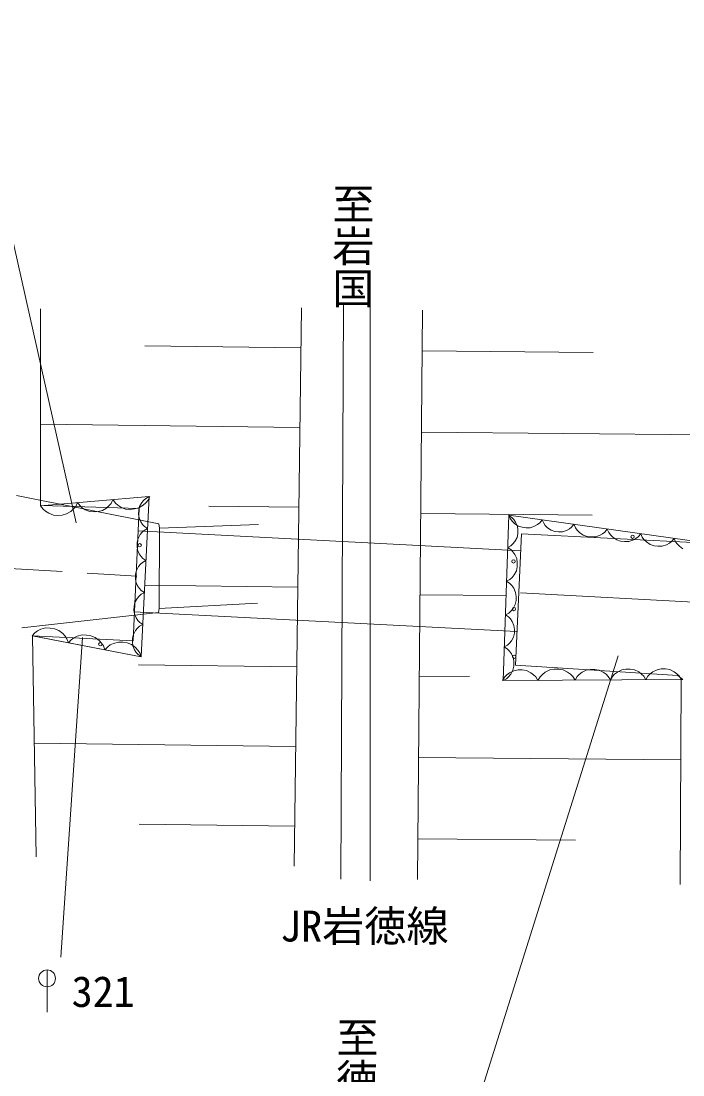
# Model space of a CAD drawing. Units: millimetres, scale not verified. Extents: x 40000 to 680000, y 20000 to 380000.
# Drawn here: x 276400 to 315660, y 260592 to 323106 of the extents above; entities that cross this region are included whole.
import ezdxf
from ezdxf.enums import TextEntityAlignment as Align

# ---------------------------------------------------------------- set-up
doc = ezdxf.new("R2010")
doc.units = ezdxf.units.MM
doc.header["$LTSCALE"] = 1000
doc.linetypes.add('CHAIN', pattern=[18.5, 12, -1.5, 3.5, -1.5])
for name, color, linetype, lineweight in [('M-BGD', 7, 'Continuous', 13), ('M-BMK', 2, 'CHAIN', 13), ('M-STR-HTXT', 7, 'Continuous', 13), ('M-STR-STRC', 7, 'Continuous', 13)]:
    doc.layers.add(name, color=color, linetype=linetype, lineweight=lineweight)
doc.layers.add('M-BGD-HTXT', color=7, linetype='Continuous')
doc.styles.add('@ＭＳ ゴシック', font='')
doc.styles.add('ＭＳ ゴシック', font='')
doc.styles.get('@ＭＳ ゴシック').set_extended_font_data('@MS Gothic')
doc.styles.get('ＭＳ ゴシック').set_extended_font_data('MS Gothic')

msp = doc.modelspace()

# ---------------------------------------------------------------- linework, layer by layer
at = {"layer": 'M-BGD'}
for p, q in [((277561, 294354), (277559, 306037)), ((293028, 306092), (292592, 272975)), ((295370, 272212), (295533, 306255)), ((297113, 306310), (297113, 272103)), ((299915, 272192), (300209, 305949)), ((292997, 303727), (283734, 303848)), ((300188, 303538), (310327, 303450)), ((292934, 298996), (277560, 299198)), ((300146, 298716), (317073, 298568)), ((284575, 293284), (276124, 294971)), ((277561, 294354), (283991, 294898)), ((283991, 294898), (277561, 294354)), ((279640, 294309), (279753, 294539)), ((279753, 294539), (279896, 294341)), ((281622, 294360), (281737, 294497)), ((281737, 294497), (281845, 294716)), ((281845, 294716), (281995, 294508)), ((281995, 294508), (282138, 294388)), ((283555, 294539), (283430, 294317)), ((283991, 294898), (283528, 285383)), ((283528, 285383), (283991, 294898)), ((283677, 294685), (283555, 294539)), ((283639, 294383), (283804, 294529)), ((283796, 294793), (283677, 294685)), ((283991, 294898), (283796, 294793)), ((283804, 294529), (283924, 294672)), ((283924, 294672), (284037, 294902)), ((277621, 294374), (277561, 294354)), ((277561, 294354), (277711, 294146)), ((283407, 294192), (277621, 294374)), ((277711, 294146), (277853, 294025)), ((277853, 294025), (278040, 293909)), ((278040, 293909), (278314, 293799)), ((278844, 293800), (279103, 293866)), ((279103, 293866), (279355, 294020)), ((279355, 294020), (279519, 294166)), ((279519, 294166), (279640, 294309)), ((279896, 294341), (280032, 294226)), ((280032, 294226), (280210, 294114)), ((280210, 294114), (280472, 294010)), ((280472, 294010), (280726, 293989)), ((280726, 293989), (280977, 294011)), ((280977, 294011), (281225, 294074)), ((281225, 294074), (281465, 294221)), ((281465, 294221), (281622, 294360)), ((282138, 294388), (282324, 294271)), ((282324, 294271), (282598, 294162)), ((282598, 294162), (282865, 294140)), ((282865, 294140), (283128, 294163)), ((283044, 286351), (283407, 294192)), ((283128, 294163), (283387, 294229)), ((283381, 294091), (283370, 293863)), ((283370, 293863), (283397, 293634)), ((283430, 294317), (283381, 294091)), ((283387, 294229), (283639, 294383)), ((292872, 294264), (287528, 294335)), ((300104, 293893), (310278, 293804)), ((278314, 293799), (278581, 293778)), ((278581, 293778), (278844, 293800)), ((283397, 293634), (283500, 293400)), ((283500, 293400), (283606, 293243)), ((283606, 293243), (283715, 293124)), ((284613, 293019), (284575, 293284)), ((284613, 293019), (290481, 293239)), ((304994, 283980), (305333, 293794)), ((305333, 293794), (304994, 283980)), ((305518, 293653), (305332, 293773)), ((305333, 293794), (317057, 292151)), ((305333, 293794), (305424, 293580)), ((317057, 292151), (305333, 293794)), ((305424, 293580), (305526, 293444)), ((305628, 293535), (305518, 293653)), ((305526, 293444), (305668, 293303)), ((305737, 293379), (305628, 293535)), ((305668, 293303), (305889, 293151)), ((305843, 293147), (305737, 293379)), ((306856, 293137), (307031, 293233)), ((307031, 293233), (307167, 293335)), ((307167, 293335), (307313, 293517)), ((307313, 293517), (307400, 293313)), ((307400, 293313), (307497, 293184)), ((309055, 293081), (309195, 293253)), ((309195, 293253), (309286, 293038)), ((283463, 292641), (283338, 292419)), ((283345, 292862), (306036, 291689)), ((283584, 292788), (283463, 292641)), ((283703, 292896), (283584, 292788)), ((283899, 293000), (283703, 292896)), ((283715, 293124), (283899, 293000)), ((284600, 288258), (284613, 293019)), ((306082, 292682), (305720, 284899)), ((305819, 292464), (305865, 292690)), ((305873, 292918), (305843, 293147)), ((305865, 292690), (305873, 292918)), ((305889, 293151), (306121, 293078)), ((317033, 292127), (306082, 292682)), ((306121, 293078), (306359, 293045)), ((306359, 293045), (306602, 293051)), ((306602, 293051), (306856, 293137)), ((307497, 293184), (307631, 293050)), ((307631, 293050), (307841, 292906)), ((307841, 292906), (308062, 292836)), ((308062, 292836), (308288, 292805)), ((308288, 292805), (308519, 292811)), ((308519, 292811), (308760, 292892)), ((308760, 292892), (308927, 292984)), ((308927, 292984), (309055, 293081)), ((309286, 293038), (309388, 292903)), ((309388, 292903), (309530, 292762)), ((309530, 292762), (309751, 292610)), ((309751, 292610), (309983, 292537)), ((310464, 292510), (310718, 292595)), ((310718, 292595), (310893, 292692)), ((310893, 292692), (311029, 292794)), ((311029, 292794), (311175, 292975)), ((311175, 292975), (311266, 292761)), ((311266, 292761), (311368, 292625)), ((311368, 292625), (311510, 292484)), ((313009, 292516), (313156, 292698)), ((313156, 292698), (313247, 292483)), ((283289, 292193), (283278, 291966)), ((283278, 291966), (283305, 291736)), ((283338, 292419), (283289, 292193)), ((305267, 291875), (305460, 291982)), ((305460, 291982), (305578, 292092)), ((305578, 292092), (305697, 292240)), ((305697, 292240), (305819, 292464)), ((309983, 292537), (310220, 292503)), ((310220, 292503), (310464, 292510)), ((311510, 292484), (311731, 292332)), ((311731, 292332), (311963, 292259)), ((311963, 292259), (312201, 292226)), ((312201, 292226), (312444, 292232)), ((312444, 292232), (312698, 292318)), ((312698, 292318), (312873, 292414)), ((312873, 292414), (313009, 292516)), ((313247, 292483), (313349, 292348)), ((313349, 292348), (313491, 292206)), ((313491, 292206), (313712, 292054)), ((313712, 292054), (313944, 291981)), ((313944, 291981), (314181, 291948)), ((314181, 291948), (314425, 291954)), ((314425, 291954), (314679, 292040)), ((314679, 292040), (314854, 292137)), ((314854, 292137), (314989, 292239)), ((314989, 292239), (315136, 292420)), ((315136, 292420), (315223, 292216)), ((315223, 292216), (315320, 292087)), ((315320, 292087), (315454, 291953)), ((315454, 291953), (315664, 291809)), ((283305, 291736), (283407, 291503)), ((283407, 291503), (283514, 291345)), ((283514, 291345), (283622, 291226)), ((305462, 291748), (305267, 291875)), ((305578, 291624), (305462, 291748)), ((305693, 291460), (305578, 291624)), ((305804, 291216), (305693, 291460)), ((283370, 290744), (283245, 290522)), ((283492, 290890), (283370, 290744)), ((283611, 290998), (283492, 290890)), ((283806, 291103), (283611, 290998)), ((283622, 291226), (283806, 291103)), ((305779, 290496), (305828, 290735)), ((305836, 290975), (305804, 291216)), ((305828, 290735), (305836, 290975)), ((283196, 290296), (283185, 290068)), ((283185, 290068), (283212, 289838)), ((283245, 290522), (283196, 290296)), ((305402, 289989), (305526, 290105)), ((305526, 290105), (305651, 290261)), ((305651, 290261), (305779, 290496)), ((283212, 289838), (283315, 289605)), ((283315, 289605), (283421, 289448)), ((283421, 289448), (283530, 289328)), ((292810, 289533), (283736, 289653)), ((305198, 289876), (305402, 289989)), ((305393, 289749), (305198, 289876)), ((305509, 289625), (305393, 289749)), ((305624, 289461), (305509, 289625)), ((305735, 289217), (305624, 289461)), ((283278, 288846), (283153, 288624)), ((283399, 288992), (283278, 288846)), ((283519, 289101), (283399, 288992)), ((283714, 289205), (283519, 289101)), ((283530, 289328), (283714, 289205)), ((300062, 289071), (305168, 289026)), ((305767, 288976), (305735, 289217)), ((305759, 288736), (305767, 288976)), ((283104, 288398), (283093, 288170)), ((283153, 288624), (283104, 288398)), ((284545, 288015), (284600, 288258)), ((284600, 288258), (290415, 288577)), ((305457, 288106), (305582, 288262)), ((305582, 288262), (305710, 288498)), ((305710, 288498), (305759, 288736)), ((276435, 287122), (284545, 288015)), ((283093, 288170), (283120, 287941)), ((283097, 288068), (305788, 286896)), ((283120, 287941), (283222, 287708)), ((283222, 287708), (283329, 287550)), ((305129, 287877), (305333, 287990)), ((305315, 287757), (305129, 287877)), ((305425, 287639), (305315, 287757)), ((305333, 287990), (305457, 288106)), ((305533, 287483), (305425, 287639)), ((277572, 287026), (277374, 286930)), ((277856, 287106), (277572, 287026)), ((278123, 287099), (277856, 287106)), ((278383, 287049), (278123, 287099)), ((278633, 286956), (278383, 287049)), ((278868, 286776), (278633, 286956)), ((283185, 286949), (283060, 286726)), ((283307, 287095), (283185, 286949)), ((283426, 287203), (283307, 287095)), ((283329, 287550), (283437, 287431)), ((283621, 287308), (283426, 287203)), ((283437, 287431), (283621, 287308)), ((305639, 287252), (305533, 287483)), ((305670, 287022), (305639, 287252)), ((305662, 286795), (305670, 287022)), ((277219, 286826), (277048, 286635)), ((283528, 285383), (277057, 286633)), ((277057, 286633), (277077, 286633)), ((277286, 273519), (277077, 286633)), ((277077, 286633), (283528, 285383)), ((277077, 286633), (283044, 286351)), ((277374, 286930), (277219, 286826)), ((279015, 286613), (278868, 286776)), ((279120, 286459), (279015, 286613)), ((279208, 286218), (279120, 286459)), ((279379, 286409), (279208, 286218)), ((279534, 286513), (279379, 286409)), ((279732, 286609), (279534, 286513)), ((280016, 286689), (279732, 286609)), ((280283, 286682), (280016, 286689)), ((280543, 286632), (280283, 286682)), ((280793, 286539), (280543, 286632)), ((281028, 286359), (280793, 286539)), ((281175, 286196), (281028, 286359)), ((283011, 286501), (283000, 286273)), ((283060, 286726), (283011, 286501)), ((305375, 286196), (305494, 286344)), ((305494, 286344), (305616, 286568)), ((305616, 286568), (305662, 286795)), ((281280, 286041), (281175, 286196)), ((281368, 285800), (281280, 286041)), ((281539, 285991), (281368, 285800)), ((281694, 286096), (281539, 285991)), ((281891, 286192), (281694, 286096)), ((282176, 286272), (281891, 286192)), ((282443, 286265), (282176, 286272)), ((282702, 286215), (282443, 286265)), ((282953, 286121), (282702, 286215)), ((283187, 285942), (282953, 286121)), ((283000, 286273), (283027, 286043)), ((283027, 286043), (283130, 285810)), ((283130, 285810), (283236, 285653)), ((283335, 285779), (283187, 285942)), ((283440, 285624), (283335, 285779)), ((305063, 285979), (305257, 286086)), ((305259, 285852), (305063, 285979)), ((305257, 286086), (305375, 286196)), ((305375, 285728), (305259, 285852)), ((305489, 285564), (305375, 285728)), ((283236, 285653), (283345, 285533)), ((283345, 285533), (283529, 285410)), ((283528, 285383), (283440, 285624)), ((305601, 285320), (305489, 285564)), ((305633, 285079), (305601, 285320)), ((305624, 284839), (305633, 285079)), ((292748, 284802), (283361, 284926)), ((305376, 284445), (305209, 284318)), ((305627, 284572), (305376, 284445)), ((305448, 284365), (305576, 284600)), ((305576, 284600), (305624, 284839)), ((305879, 284616), (305627, 284572)), ((305720, 284899), (315365, 284294)), ((306131, 284618), (305879, 284616)), ((306383, 284578), (306131, 284618)), ((306636, 284453), (306383, 284578)), ((306805, 284329), (306636, 284453)), ((307496, 284481), (307321, 284348)), ((307759, 284615), (307496, 284481)), ((308022, 284661), (307759, 284615)), ((308286, 284663), (308022, 284661)), ((308551, 284620), (308286, 284663)), ((308816, 284490), (308551, 284620)), ((308992, 284360), (308816, 284490)), ((309676, 284474), (309509, 284347)), ((309927, 284602), (309676, 284474)), ((310178, 284646), (309927, 284602)), ((310430, 284647), (310178, 284646)), ((310683, 284607), (310430, 284647)), ((310936, 284483), (310683, 284607)), ((311104, 284358), (310936, 284483)), ((311775, 284489), (311608, 284362)), ((312027, 284616), (311775, 284489)), ((312278, 284660), (312027, 284616)), ((312530, 284662), (312278, 284660)), ((312782, 284622), (312530, 284662)), ((313035, 284497), (312782, 284622)), ((313204, 284372), (313035, 284497)), ((313875, 284503), (313708, 284376)), ((314126, 284631), (313875, 284503)), ((314378, 284675), (314126, 284631)), ((314630, 284676), (314378, 284675)), ((314882, 284636), (314630, 284676)), ((315135, 284512), (314882, 284636)), ((315304, 284387), (315135, 284512)), ((300020, 284248), (303009, 284222)), ((305084, 284191), (304959, 283980)), ((304994, 283980), (305198, 284093)), ((315558, 284053), (304994, 283980)), ((304994, 283980), (315558, 284053)), ((305209, 284318), (305084, 284191)), ((305198, 284093), (305322, 284209)), ((305322, 284209), (305448, 284365)), ((306932, 284203), (306805, 284329)), ((307059, 283994), (306932, 284203)), ((307190, 284215), (307059, 283994)), ((307321, 284348), (307190, 284215)), ((309125, 284228), (308992, 284360)), ((309259, 284009), (309125, 284228)), ((309383, 284220), (309259, 284009)), ((309509, 284347), (309383, 284220)), ((311231, 284233), (311104, 284358)), ((311359, 284024), (311231, 284233)), ((311483, 284235), (311359, 284024)), ((311608, 284362), (311483, 284235)), ((313331, 284247), (313204, 284372)), ((313458, 284038), (313331, 284247)), ((313583, 284249), (313458, 284038)), ((313708, 284376), (313583, 284249)), ((315431, 284262), (315304, 284387)), ((315365, 284294), (315655, 284053)), ((315558, 284053), (315431, 284262)), ((315558, 284053), (315495, 271897)), ((315655, 284053), (315558, 284053)), ((292685, 280071), (277178, 280275)), ((299978, 279426), (315533, 279290)), ((292623, 275340), (283402, 275462)), ((299936, 274603), (309279, 274521))]:
    msp.add_line(p, q, dxfattribs=at)
for centre in [(312672, 292518), (283435, 292013), (305611, 291055), (305631, 288227), (281094, 286138), (305650, 285399)]:
    msp.add_ellipse(centre, major_axis=(100, 0), ratio=1, dxfattribs=at)
at = {"layer": 'M-BMK'}
for p, q in [((266851, 291172), (283269, 290178)), ((306031, 289189), (364896, 285972))]:
    msp.add_line(p, q, dxfattribs=at)
at = {"layer": 'M-STR-HTXT'}
for p, q in [((280035, 286538), (278756, 267577)), ((277942, 266819), (277942, 264319))]:
    msp.add_line(p, q, dxfattribs=at)
msp.add_ellipse((277942, 266319), major_axis=(500, 0), ratio=1, dxfattribs=at)
at = {"layer": 'M-STR-STRC'}
for p, q in [((271320, 330457), (279672, 293342)), ((301778, 253491), (311815, 285450))]:
    msp.add_line(p, q, dxfattribs=at)

# ---------------------------------------------------------------- texts
at = {"layer": 'M-BGD-HTXT', "style": '@ＭＳ ゴシック'}
for s, p in [('至岩国', (296075, 313531)), ('至徳山', (296313, 264090))]:
    msp.add_text(s, height=1833, rotation=270, dxfattribs=at).set_placement(p, align=Align.MIDDLE_LEFT)
at = {"layer": 'M-BGD-HTXT', "style": 'ＭＳ ゴシック'}
msp.add_text('JR岩徳線', height=1833, dxfattribs=at).set_placement((291768, 267956), align=Align.BOTTOM_LEFT)
at = {"layer": 'M-STR-HTXT', "style": 'ＭＳ ゴシック'}
msp.add_text('321', height=1833, dxfattribs=at).set_placement((279400, 264071), align=Align.BOTTOM_LEFT)

doc.saveas('drawing.dxf')
